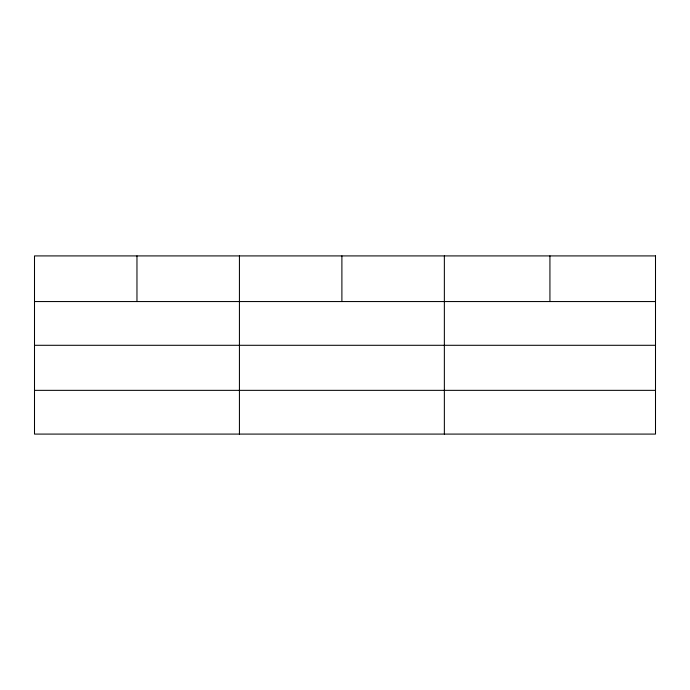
<?xml version="1.0" encoding="UTF-8"?>
<svg xmlns="http://www.w3.org/2000/svg" width="690" height="690" viewBox="0 0 690 690"><rect width="100%" height="100%" fill="white"/><g stroke="black" fill="none" stroke-linecap="round" stroke-linejoin="round"><path stroke-width="1.03" d="M34.5 301.556L655.5 301.556M34.5 345.293L655.5 345.293M34.5 390.35L655.5 390.35M549.93 255.912L549.93 301.556M444.36 255.912L444.36 434.088M341.895 255.912L341.895 301.556M239.43 255.912L239.43 434.088M136.965 255.912L136.965 301.556M655.5 255.912L34.5 255.912L34.5 434.088L655.5 434.088L655.5 255.912"/></g></svg>
